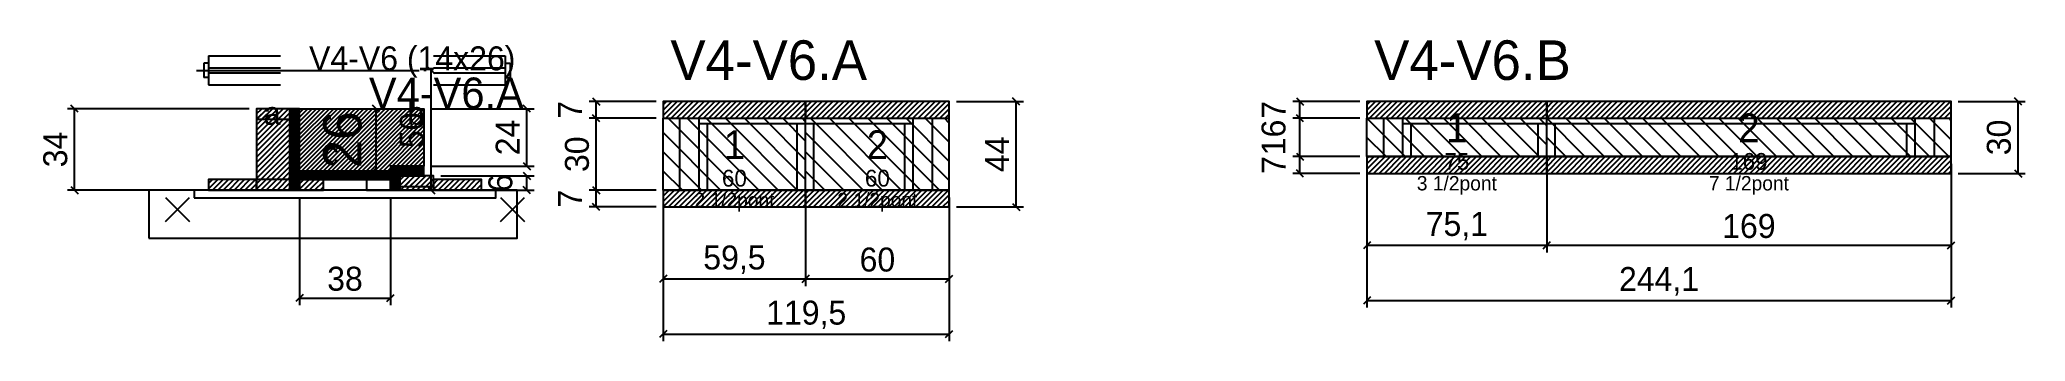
# Model space of a CAD drawing. Extents: x -69 to 761, y -93 to 33.
import ezdxf
from ezdxf.enums import TextEntityAlignment as Align

# ---------------------------------------------------------------- set-up
doc = ezdxf.new("R2010")
doc.units = 0
for name, color, linetype in [('5', 5, 'Continuous'), ('barrote', 126, 'Continuous'), ('CONCRETO', 251, 'Continuous'), ('COTA', 241, 'Continuous'), ('Cota Seção (2x)', 241, 'Continuous'), ('detalhes', 7, 'Continuous'), ('Hachura', 251, 'Continuous'), ('Madeira', 126, 'Continuous'), ('NOMENCLATURA', 7, 'Continuous'), ('Painéis', 200, 'Continuous'), ('presilha', 224, 'Continuous'), ('Reaproveitamento', 30, 'Continuous'), ('SARR_2.2x7', 40, 'Continuous'), ('SARR_3.5x7', 81, 'Continuous'), ('SCO-___-LAJ', 224, 'Continuous'), ('TENSOR', 224, 'Continuous'), ('texto', 7, 'Continuous'), ('Texto Seção', 7, 'Continuous')]:
    doc.layers.add(name, color=color, linetype=linetype)
doc.dimstyles.new('PAINEL', dxfattribs={"dimtxt": 10, "dimasz": 3, "dimexe": 3, "dimexo": 3, "dimgap": 3, "dimtad": 1, "dimblk": 'OBLIQUE', "dimblk1": 'OBLIQUE', "dimcen": 2.5, "dimclrd": 4, "dimclre": 4, "dimclrt": 240, "dimazin": 3, "dimtfac": 1, "dimtmove": 0, "dimatfit": 3})
doc.dimstyles.new('SECAO2X', dxfattribs={"dimtxt": 16, "dimasz": 3, "dimexe": 3, "dimexo": 3, "dimgap": 3, "dimtad": 1, "dimblk": 'OBLIQUE', "dimblk1": 'OBLIQUE', "dimcen": 2.5, "dimclrd": 4, "dimclre": 4, "dimclrt": 240, "dimazin": 3, "dimtfac": 1, "dimtmove": 0, "dimatfit": 3})

# ---------------------------------------------------------------- blocks, each defined once
blk = doc.blocks.new('_OBLIQUE')
at = {"color": 0, "linetype": 'BYBLOCK'}
blk.add_line((-0.5, -0.5), (0.5, 0.5), dxfattribs=at)

msp = doc.modelspace()

# ---------------------------------------------------------------- hatches: boundary and pattern name
at = {"layer": 'COTA'}
h = msp.add_hatch(dxfattribs=at)
h.set_pattern_fill('ANSI31', scale=0.4)
h.paths.add_polyline_path([(40, -22), (40, 4), (92, 4), (92, -20), (78, -20), (78, -22)])
h = msp.add_hatch(dxfattribs=at)
h.set_pattern_fill('ANSI31', scale=0.5)
h.paths.add_polyline_path([(192, 0), (251.5, 0), (251.5, 7), (192, 7)])
h = msp.add_hatch(dxfattribs=at)
h.set_pattern_fill('ANSI31', scale=0.5)
h.paths.add_polyline_path([(251.5, 0), (311.5, 0), (311.5, 7), (251.5, 7)])
h = msp.add_hatch(dxfattribs=at)
h.set_pattern_fill('ANSI31', scale=0.5)
h.paths.add_polyline_path([(486.1, 0), (561.2, 0), (561.2, 7), (486.1, 7)])
h = msp.add_hatch(dxfattribs=at)
h.set_pattern_fill('ANSI31', scale=0.5)
h.paths.add_polyline_path([(561.2, 0), (730.2, 0), (730.2, 7), (561.2, 7)])
h = msp.add_hatch(dxfattribs=at)
h.set_pattern_fill('ANSI31', scale=0.5)
h.paths.add_polyline_path([(486.1, -23), (561.2, -23), (561.2, -16), (486.1, -16)])
h = msp.add_hatch(dxfattribs=at)
h.set_pattern_fill('ANSI31', scale=0.5)
h.paths.add_polyline_path([(561.2, -23), (730.2, -23), (730.2, -16), (561.2, -16)])
h = msp.add_hatch(dxfattribs=at)
h.set_pattern_fill('ANSI31', scale=0.5)
h.paths.add_polyline_path([(192, -37), (251.5, -37), (251.5, -30), (192, -30)])
h = msp.add_hatch(dxfattribs=at)
h.set_pattern_fill('ANSI31', scale=0.5)
h.paths.add_polyline_path([(251.5, -37), (311.5, -37), (311.5, -30), (251.5, -30)])
at = {"layer": 'Hachura'}
h = msp.add_hatch(dxfattribs=at)
h.set_pattern_fill('ANSI31', scale=0.5)
h.paths.add_polyline_path([(22, -30), (36, -30), (36, 4), (22, 4)])
h = msp.add_hatch(dxfattribs=at)
h.set_pattern_fill('ANSI31', scale=0.5)
h.paths.add_polyline_path([(22, -0.4), (36, -0.4), (36, 4), (22, 4)])
h = msp.add_hatch(dxfattribs=at)
h.set_pattern_fill('SOLID')
h.paths.add_polyline_path([(36, -30), (40, -30), (40, 4), (36, 4)])
h = msp.add_hatch(dxfattribs=at)
h.set_pattern_fill('SOLID')
h.paths.add_polyline_path([(40, -25.6), (78, -25.6), (78, -22), (40, -22)])
h = msp.add_hatch(dxfattribs=at)
h.set_pattern_fill('SOLID')
h.paths.add_polyline_path([(78, -24), (92, -24), (92, -20), (78, -20)])
h = msp.add_hatch(dxfattribs=at)
h.set_pattern_fill('SOLID')
h.paths.add_polyline_path([(78, -30), (82, -30), (82, -24), (78, -24)])
h = msp.add_hatch(dxfattribs=at)
h.set_pattern_fill('ANSI31', scale=0.5)
h.paths.add_polyline_path([(82, -30), (96, -30), (96, -24), (82, -24)])
h = msp.add_hatch(dxfattribs=at)
h.set_pattern_fill('ANSI31', scale=0.5)
h.paths.add_polyline_path([(82, -28.4), (96, -28.4), (96, -24), (82, -24)])
h = msp.add_hatch(dxfattribs=at)
h.set_pattern_fill('ANSI31', scale=0.5)
h.paths.add_polyline_path([(2, -30), (22, -30), (22, -25.6), (2, -25.6)])
h = msp.add_hatch(dxfattribs=at)
h.set_pattern_fill('ANSI31', scale=0.5)
h.paths.add_polyline_path([(40, -30), (50, -30), (50, -25.6), (40, -25.6)])
h = msp.add_hatch(dxfattribs=at)
h.set_pattern_fill('ANSI31', scale=0.5)
h.paths.add_polyline_path([(96, -30), (116, -30), (116, -25.6), (96, -25.6)])

# ---------------------------------------------------------------- linework, layer by layer
for p, q in [((2, 26), (32, 26)), ((2, 26), (2, 14)), ((96, 26), (126, 26)), ((126, 26), (126, 14)), ((0, 23), (0, 17)), ((2, 23), (0, 23)), ((2, 17), (0, 17)), ((2, 21), (32, 21)), ((2, 19), (32, 19)), ((96, 21), (126, 21)), ((96, 19), (126, 19)), ((126, 23), (128, 23)), ((126, 17), (128, 17)), ((128, 23), (128, 17)), ((2, 14), (32, 14)), ((96, 14), (126, 14))]:
    msp.add_line(p, q)
at = {"layer": 'barrote'}
msp.add_lwpolyline([(-23, -50), (131, -50), (131, -30), (-23, -30)], close=True, dxfattribs=at)
at = {"layer": 'CONCRETO'}
msp.add_lwpolyline([(40, -22), (40, 4), (92, 4), (92, -20), (78, -20), (78, -22)], close=True, dxfattribs=at)
at = {"layer": 'Madeira'}
for points in [[(22, -30), (36, -30), (36, 4), (22, 4)], [(22, -0.4), (36, -0.4), (36, 4), (22, 4)], [(82, -30), (96, -30), (96, -24), (82, -24)], [(82, -28.4), (96, -28.4), (96, -24), (82, -24)], [(2, -30), (22, -30), (22, -25.6), (2, -25.6)], [(22, -30), (36, -30), (36, -25.6), (22, -25.6)], [(40, -30), (50, -30), (50, -25.6), (40, -25.6)], [(68, -30), (78, -30), (78, -25.6), (68, -25.6)], [(96, -30), (116, -30), (116, -25.6), (96, -25.6)]]:
    msp.add_lwpolyline(points, close=True, dxfattribs=at)
at = {"layer": 'Painéis'}
for p, q in [((192, 0), (251.5, 0)), ((192, -30), (192, 0)), ((251.5, -30), (251.5, 0)), ((251.5, -30), (251.5, 0)), ((251.5, 0), (311.5, 0)), ((251.5, -30), (251.5, 0)), ((311.5, -30), (311.5, 0)), ((486.1, 0), (561.2, 0)), ((486.1, -16), (486.1, 0)), ((561.2, -16), (561.2, 0)), ((561.2, -16), (561.2, 0)), ((561.2, 0), (730.2, 0)), ((561.2, -16), (561.2, 0)), ((730.2, -16), (730.2, 0)), ((486.1, -16), (561.2, -16)), ((561.2, -16), (730.2, -16)), ((192, -30), (251.5, -30)), ((251.5, -30), (311.5, -30))]:
    msp.add_line(p, q, dxfattribs=at)
for points in [[(36, -30), (40, -30), (40, 4), (36, 4)], [(40, -25.6), (78, -25.6), (78, -22), (40, -22)], [(78, -24), (92, -24), (92, -20), (78, -20)], [(78, -30), (82, -30), (82, -24), (78, -24)]]:
    msp.add_lwpolyline(points, close=True, dxfattribs=at)
at = {"layer": 'presilha'}
for p, q in [((-16, -43), (-6, -33)), ((-16, -33), (-6, -43)), ((124, -43), (134, -33)), ((124, -33), (134, -43))]:
    msp.add_line(p, q, dxfattribs=at)
at = {"layer": 'Reaproveitamento', "color": 30}
for p, q in [((224, -30), (194, 0)), ((232, -30), (202, 0)), ((240, -30), (210, 0)), ((248, -30), (218, 0)), ((251.5, -25.5), (226, 0)), ((251.5, -17.5), (234, 0)), ((251.5, -9.5), (242, 0)), ((251.5, -1.5), (250, 0)), ((283.5, -30), (253.5, 0)), ((291.5, -30), (261.5, 0)), ((299.5, -30), (269.5, 0)), ((307.5, -30), (277.5, 0)), ((311.5, -26), (285.5, 0)), ((311.5, -18), (293.5, 0)), ((311.5, -10), (301.5, 0)), ((311.5, -2), (309.5, 0)), ((502.1, -16), (486.1, 0)), ((510.1, -16), (494.1, 0)), ((518.1, -16), (502.1, 0)), ((526.1, -16), (510.1, 0)), ((534.1, -16), (518.1, 0)), ((542.1, -16), (526.1, 0)), ((550.1, -16), (534.1, 0)), ((558.1, -16), (542.1, 0)), ((561.2, -11.1), (550.1, 0)), ((561.2, -3.1), (558.1, 0)), ((577.2, -16), (561.2, 0)), ((585.2, -16), (569.2, 0)), ((593.2, -16), (577.2, 0)), ((601.2, -16), (585.2, 0)), ((609.2, -16), (593.2, 0)), ((617.2, -16), (601.2, 0)), ((625.2, -16), (609.2, 0)), ((633.2, -16), (617.2, 0)), ((641.2, -16), (625.2, 0)), ((649.2, -16), (633.2, 0)), ((657.2, -16), (641.2, 0)), ((665.2, -16), (649.2, 0)), ((673.2, -16), (657.2, 0)), ((681.2, -16), (665.2, 0)), ((689.2, -16), (673.2, 0)), ((697.2, -16), (681.2, 0)), ((705.2, -16), (689.2, 0)), ((713.2, -16), (697.2, 0)), ((721.2, -16), (705.2, 0)), ((729.2, -16), (713.2, 0)), ((730.2, -9), (721.2, 0)), ((730.2, -1), (729.2, 0)), ((216, -30), (192, -6)), ((275.5, -30), (251.5, -6)), ((494.1, -16), (486.1, -8)), ((569.2, -16), (561.2, -8)), ((208, -30), (192, -14)), ((267.5, -30), (251.5, -14)), ((486.1, -16), (486.1, -16)), ((561.2, -16), (561.2, -16)), ((200, -30), (192, -22)), ((259.5, -30), (251.5, -22)), ((192, -30), (192, -30)), ((251.5, -30), (251.5, -30))]:
    msp.add_line(p, q, dxfattribs=at)
at = {"layer": 'SARR_2.2x7'}
for p, q in [((199, -30), (199, 0)), ((304.5, -30), (304.5, 0)), ((493.1, -16), (493.1, 0)), ((723.2, -16), (723.2, 0)), ((207, -2.2), (251.5, -2.2)), ((251.5, -2.2), (296.5, -2.2)), ((501.1, -2.2), (561.2, -2.2)), ((561.2, -2.2), (715.2, -2.2))]:
    msp.add_line(p, q, dxfattribs=at)
at = {"layer": 'SARR_3.5x7'}
for p, q in [((207, -30), (207, 0)), ((251.5, -30), (251.5, 0)), ((251.5, -30), (251.5, 0)), ((296.5, -30), (296.5, 0)), ((501.1, -16), (501.1, 0)), ((561.2, -16), (561.2, 0)), ((561.2, -16), (561.2, 0)), ((715.2, -16), (715.2, 0)), ((210.5, -30), (210.5, -2.2)), ((248, -30), (248, -2.2)), ((255, -30), (255, -2.2)), ((293, -30), (293, -2.2)), ((504.6, -16), (504.6, -2.2)), ((557.7, -16), (557.7, -2.2)), ((564.7, -16), (564.7, -2.2)), ((711.7, -16), (711.7, -2.2)), ((501.1, -16), (504.6, -16)), ((557.7, -16), (561.2, -16)), ((561.2, -16), (564.7, -16)), ((711.7, -16), (715.2, -16)), ((207, -30), (210.5, -30)), ((248, -30), (251.5, -30)), ((251.5, -30), (255, -30)), ((293, -30), (296.5, -30))]:
    msp.add_line(p, q, dxfattribs=at)
at = {"layer": 'SCO-___-LAJ'}
for points in [[(192, 0), (251.5, 0), (251.5, 7), (192, 7)], [(251.5, 0), (311.5, 0), (311.5, 7), (251.5, 7)], [(486.1, 0), (561.2, 0), (561.2, 7), (486.1, 7)], [(561.2, 0), (730.2, 0), (730.2, 7), (561.2, 7)], [(486.1, -23), (561.2, -23), (561.2, -16), (486.1, -16)], [(561.2, -23), (730.2, -23), (730.2, -16), (561.2, -16)], [(-4, -33.2), (122, -33.2), (122, -30), (-4, -30)], [(192, -37), (251.5, -37), (251.5, -30), (192, -30)], [(251.5, -37), (311.5, -37), (311.5, -30), (251.5, -30)]]:
    msp.add_lwpolyline(points, close=True, dxfattribs=at)
at = {"layer": 'TENSOR'}
msp.add_line((-3, 20), (90, 20), dxfattribs=at)

# ---------------------------------------------------------------- texts
at = {"layer": '5'}
for s, height, p in [('1', 12, (523.65, -4)), ('2', 12, (645.7, -4)), ('1', 12, (221.75, -11)), ('2', 12, (281.5, -11)), ('75', 7, (523.65, -18)), ('169', 7, (645.7, -18)), ('60', 7, (221.75, -25)), ('60', 7, (281.5, -25))]:
    msp.add_text(s, height=height, dxfattribs=at).set_placement(p, align=Align.MIDDLE_CENTER)
at = {"layer": 'detalhes'}
for s, p in [('a', (25, -2.7)), ('b', (85, -2.7)), ('c', (50, -19.5))]:
    msp.add_text(s, height=9.6, dxfattribs=at).set_placement(p)
at = {"layer": 'NOMENCLATURA'}
for s, p in [('V4-V6.A', (195, 16)), ('V4-V6.B', (489.1, 16))]:
    msp.add_text(s, height=16.5, dxfattribs=at).set_placement(p)
at = {"layer": 'texto', "char_height": 6, "attachment_point": 5}
for s, insert in [('3 1/2pont', (523.65, -28)), ('7 1/2pont', (645.7, -28)), ('2 1/2pont', (221.75, -35)), ('2 1/2pont', (281.5, -35))]:
    msp.add_mtext(s, dxfattribs=dict(at, insert=insert))
at = {"layer": 'Texto Seção'}
for s, height, p in [('V4-V6 (14x26)', 10, (44, 20)), ('V4-V6.A', 13, (69, 4))]:
    msp.add_text(s, height=height, dxfattribs=at).set_placement(p)

# ---------------------------------------------------------------- dimensions: what is measured, and where the dimension line sits
at = {"layer": 'COTA'}
for base, p1, p2 in [((95, -30), (96, -30), (96, 20)), ((164, 0), (192, 0), (192, 7)), ((339.5, -37), (311.5, -37), (311.5, 7)), ((458.1, 0), (486.1, 0), (486.1, 7)), ((758.2, -23), (730.2, -23), (730.2, 7)), ((-54, -30), (2, -30), (22, 4)), ((135, -20), (92, -20), (92, 4)), ((164, -30), (192, -30), (192, 0)), ((458.1, -16), (486.1, -16), (486.1, 0)), ((458.1, -23), (486.1, -23), (486.1, -16)), ((135, -30), (96, -30), (96, -24)), ((164, -37), (192, -37), (192, -30))]:
    msp.add_linear_dim(base=base, p1=p1, p2=p2, angle=90, dimstyle='PAINEL', dxfattribs=at).render()
for base, p1, p2 in [((486.1, -53), (486.1, -16), (561.2, -16)), ((486.1, -76), (486.1, -16), (730.2, -16)), ((561.2, -53), (561.2, -16), (730.2, -16)), ((40, -75), (40, -30), (78, -30)), ((192, -67), (192, -30), (251.5, -30)), ((192, -90), (192, -30), (311.5, -30)), ((251.5, -67), (251.5, -30), (311.5, -30))]:
    msp.add_linear_dim(base=base, p1=p1, p2=p2, dimstyle='PAINEL', dxfattribs=at).render()
at = {"layer": 'Cota Seção (2x)'}
msp.add_linear_dim(base=(72, -22), p1=(40, -22), p2=(40, 4), angle=90, dimstyle='SECAO2X', dxfattribs=at).render()

doc.saveas('drawing.dxf')
